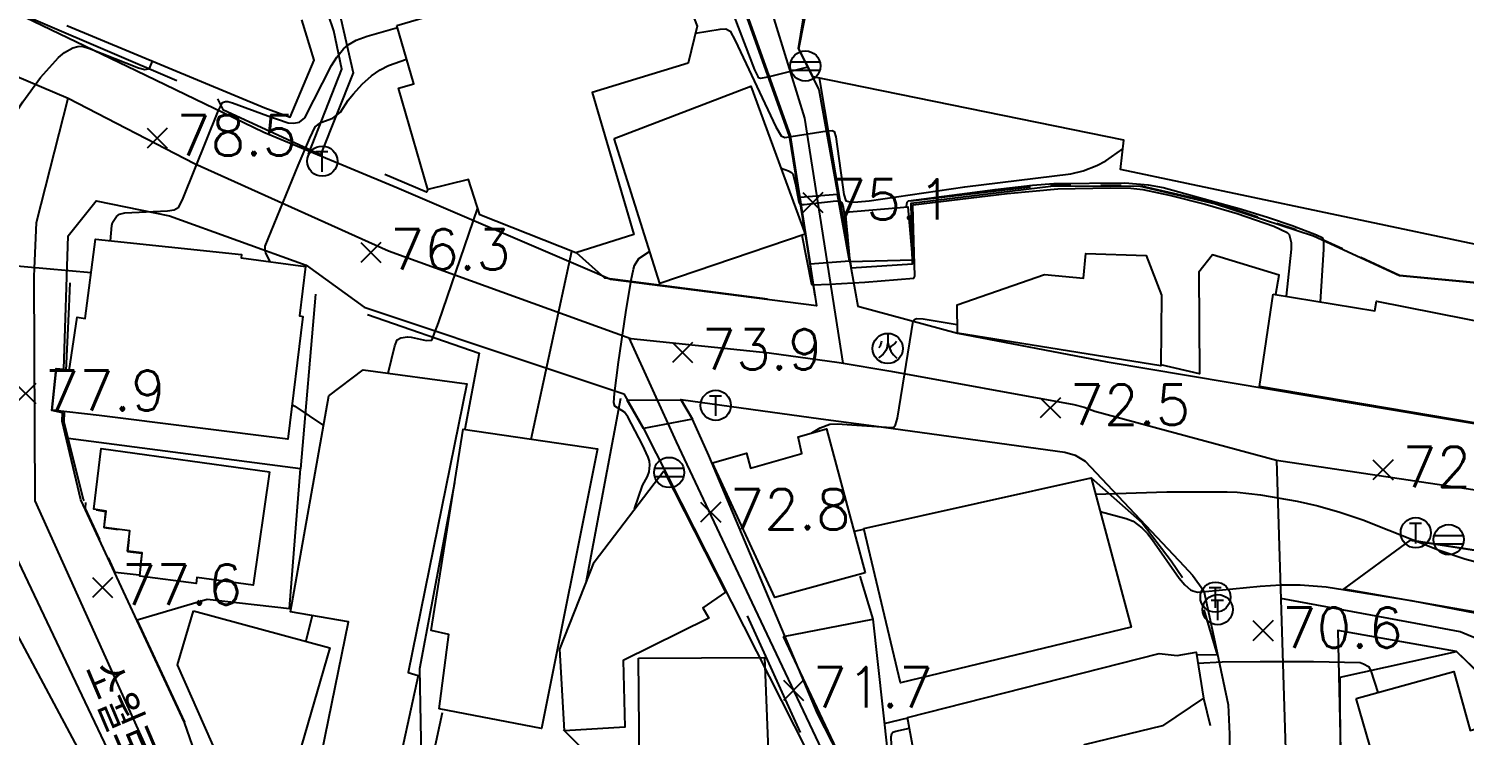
# Model space of a CAD drawing. Extents: x 199116 to 199565, y 548943 to 549516.
# Drawn here: x 199211.4 to 199282.7, y 549143.6 to 549178.6 of the extents above; entities that cross this region are included whole.
import ezdxf
from ezdxf.enums import TextEntityAlignment as Align

# ---------------------------------------------------------------- set-up
doc = ezdxf.new("R2010")
doc.units = 0
doc.header["$MEASUREMENT"] = 0
doc.linetypes.add('ANYANG1', pattern=[11.5, 6, -1, 1, -1.5, 1, -1])
doc.linetypes.add('ANYANG3', pattern=[3, 2, -1])
for name, color, linetype in [('A0013114', 1, 'CONTINUOUS'), ('A0023210', 7, 'CONTINUOUS'), ('B0014111', 7, 'CONTINUOUS'), ('B0014112', 7, 'CONTINUOUS'), ('B0014113', 7, 'CONTINUOUS'), ('B0014116', 7, 'ANYANG3'), ('B0024121', 7, 'CONTINUOUS'), ('B0024126', 7, 'ANYANG1'), ('C0226232', 7, 'CONTINUOUS'), ('C0236241', 7, 'CONTINUOUS'), ('C0256324', 1, 'CONTINUOUS'), ('C0393323', 7, 'CONTINUOUS'), ('C0536117', 7, 'CONTINUOUS'), ('F0017111', 30, 'CONTINUOUS'), ('F0017114', 7, 'CONTINUOUS'), ('F0027132', 7, 'CONTINUOUS'), ('F0027217', 7, 'CONTINUOUS'), ('F0047224', 7, 'CONTINUOUS'), ('F0047226', 1, 'CONTINUOUS'), ('H0049111', 7, 'CONTINUOUS')]:
    doc.layers.add(name, color=color, linetype=linetype)
doc.styles.add('GHS', font='ROMANS', dxfattribs={"bigfont": 'NGSW.shx'})
doc.styles.add('HIST', font='romans.shx', dxfattribs={"bigfont": 'ngsw.shx'})

# ---------------------------------------------------------------- blocks, each defined once
blk = doc.blocks.new('F0027217')
at = {"layer": 'F0027217'}
for points in [[(0.5, 0.5), (-0.5, -0.5)], [(-0.5, 0.5), (0.5, -0.5)]]:
    blk.add_lwpolyline(points, dxfattribs=at)
blk = doc.blocks.new('C0236241')
at = {"layer": 'C0236241'}
blk.add_circle((0, 0), 0.75, dxfattribs=at)
at = {"layer": 'C0236241', "style": 'GHS'}
blk.add_text('T', height=1, dxfattribs=at).set_placement((-0.362, -0.524))
blk = doc.blocks.new('C0226232')
at = {"layer": 'C0226232'}
for points in [[(-0.72, 0.211), (0.72, 0.211)], [(-0.722, -0.202), (0.722, -0.202)]]:
    blk.add_lwpolyline(points, dxfattribs=at)
blk.add_circle((0, 0), 0.75, dxfattribs=at)
blk = doc.blocks.new('C0256324')
at = {"layer": 'C0256324'}
for points in [[(-0.004, 0.68), (0.002, 0.272), (-0.021, 0.123), (-0.053, 0.014), (-0.102, -0.097), (-0.156, -0.195), (-0.228, -0.284), (-0.32, -0.373), (-0.411, -0.436), (-0.466, -0.467)], [(-0.315, 0.37), (-0.322, 0.304), (-0.336, 0.242), (-0.354, 0.185), (-0.382, 0.121), (-0.42, 0.058), (-0.45, 0.025)], [(0.002, 0.272), (0.051, 0.098), (0.105, -0.026), (0.16, -0.135), (0.223, -0.235), (0.292, -0.321), (0.369, -0.407), (0.449, -0.479)], [(0.109, 0.072), (0.184, 0.109), (0.24, 0.148), (0.298, 0.192), (0.347, 0.239), (0.388, 0.291), (0.44, 0.368)]]:
    blk.add_lwpolyline(points, dxfattribs=at)
blk.add_circle((0, 0), 0.75, dxfattribs=at)

msp = doc.modelspace()

# ---------------------------------------------------------------- linework, layer by layer
at = {"layer": 'A0013114', "flags": 128}
for points in [[(199252.11, 549218.99), (199251.93, 549219.18), (199251.61, 549219.28), (199251.42, 549219.07), (199250.414, 549212.056), (199247.826, 549192.847), (199247.251, 549187.626), (199248.23, 549184.63), (199248.925, 549181.776), (199249.82, 549179.05), (199249.58, 549177.63), (199250.61, 549175.59), (199252.54, 549164.85), (199257.49, 549163.5), (199264.93, 549162.09), (199281.19, 549159.36), (199294.05, 549157.2)], [(199246.454, 549180.969), (199249.18, 549173.32), (199250.5, 549164.86), (199242.2, 549165.92), (199240.27, 549166.17), (199239.47, 549166.51), (199229.66, 549170.71), (199223.05, 549173.47), (199216.71, 549176.52), (199209.91, 549179.79)], [(199220.45, 549140.33), (199219.11, 549144.19), (199213.97, 549155.23), (199213.04, 549159.13), (199213.054, 549159.558), (199212.515, 549159.667), (199212.737, 549161.747), (199213.124, 549161.718), (199213.34, 549168.33), (199214.73, 549170.08), (199218.36, 549169.33), (199225.148, 549166.875), (199228.04, 549164.8), (199237.153, 549161.751), (199240.92, 549160.49), (199241.9, 549158.78), (199249.392, 549144.025), (199250.45, 549141.94)], [(199251.63, 549142.49), (199250.544, 549144.626), (199245.15, 549157.44), (199244.34, 549159.23), (199243.75, 549160.22), (199250.71, 549159.26), (199253.35, 549158.9), (199262.83, 549157.6), (199263.34, 549157.45), (199263.84, 549157.15), (199268.76, 549151.95), (199269.17, 549151.49), (199269.73, 549150.72), (199270.32, 549147.95), (199270.94, 549145.06), (199271, 549143.61), (199271.13, 549124.89)], [(199209.433, 549155.13), (199220.158, 549132.603)], [(199293.19, 549151.16), (199279.98, 549153.23), (199276.69, 549150.82), (199288.61, 549148.73)]]:
    msp.add_lwpolyline(points, dxfattribs=at)
msp.add_lwpolyline([(199277.44, 549107.76), (199279.68, 549104.95), (199287.78, 549104.57), (199297.11, 549104.08), (199297.25, 549105.27), (199297.31, 549109.51), (199297.08, 549116.03), (199297.3, 549123.38), (199295.7, 549130.4), (199295.586, 549131.161), (199294.91, 549135.68), (199289.27, 549136.69), (199287.27, 549138.65), (199286.852, 549140.087), (199285.55, 549144.57), (199282.27, 549147.71), (199276.38, 549148.75), (199276.51, 549142.85), (199276.63, 549124.86), (199276.68, 549123.57), (199276.74, 549122.09)], close=True, dxfattribs=at)
at = {"layer": 'A0023210', "flags": 128}
for points in [[(199205.029, 549315.65), (199196.885, 549284.624), (199187.421, 549248.567), (199182.192, 549229.061), (199180.91, 549224.2), (199177.839, 549210.541), (199176.07, 549202.674), (199174.28, 549194.71), (199174.69, 549192.57), (199177, 549190.6), (199185.558, 549186.965), (199204.05, 549179.11), (199213.34, 549175.16), (199219.609, 549171.927), (199229.235, 549167.59), (199241.276, 549163.242), (199248.145, 549162.535), (199251.625, 549162.055), (199254.189, 549161.615), (199263.277, 549159.959), (199263.792, 549159.835), (199264.311, 549159.634), (199273.334, 549157.203), (199293.62, 549154.18)], [(199251.813, 549162.023), (199249.91, 549174.17), (199248.529, 549178.668), (199246.75, 549184.46), (199246.65, 549187.65), (199247.23, 549192.92), (199249.82, 549212.14), (199251.44, 549223.18)], [(199219.092, 549138.791), (199211.701, 549155.18), (199211.648, 549166.314), (199211.664, 549166.713), (199211.76, 549169), (199213.34, 549175.16)], [(199241.182, 549163.276), (199243.52, 549158.11), (199247.29, 549150.14), (199251.04, 549142.21)], [(199273.334, 549157.203), (199273.792, 549142.841), (199273.882, 549124.795), (199273.92, 549123.6), (199273.938, 549122.983), (199273.965, 549122.03), (199274.035, 549114.555), (199274.078, 549109.933), (199273.406, 549103.315), (199272.842, 549094.704), (199271.498, 549073.491), (199270.035, 549050.385)], [(199284.815, 549147.707), (199282.459, 549148.69), (199280.259, 549149.097), (199273.553, 549150.336)]]:
    msp.add_lwpolyline(points, dxfattribs=at)
at = {"layer": 'B0014111', "flags": 128}
for points in [[(199285.35, 549167.46), (199265.6, 549171.62), (199265.75, 549173.08), (199250.33, 549176.23), (199249.62, 549177.61), (199252.54, 549192.45), (199253.273, 549192.31), (199253.43, 549193), (199270.12, 549189.59), (199270.05, 549189.108), (199271.61, 549188.81), (199271.95, 549190.64), (199272.64, 549190.52), (199291.81, 549186.52)], [(199240.45, 549173.16), (199247.24, 549175.77), (199249.94, 549168.42), (199242.71, 549165.97), (199240.45, 549173.16)]]:
    msp.add_lwpolyline(points, dxfattribs=at)
msp.add_lwpolyline([(199273.18, 549165.44), (199278.216, 549164.606), (199278.303, 549165.091), (199284.251, 549163.927), (199286.234, 549163.999), (199289.457, 549163.504), (199289.37, 549162.797), (199294.97, 549161.86), (199294.72, 549160.42), (199295.19, 549160.39), (199294.8, 549157.08), (199272.501, 549160.852)], close=True, dxfattribs=at)
at = {"layer": 'B0014112', "flags": 128}
for points in [[(199229.66, 549178.77), (199236.91, 549180.9), (199237.28, 549180.39), (199243.3, 549182.01), (199244.57, 549178.74), (199244.12, 549176.9), (199239.35, 549175.45), (199241.42, 549168.4), (199238.55, 549167.49), (199233.78, 549169.38), (199233.21, 549171.13), (199231.2, 549170.63), (199229.73, 549175.66), (199230.5, 549175.88), (199229.66, 549178.77)], [(199257.49, 549163.5), (199257.48, 549164.91), (199261.82, 549166.41), (199263.76, 549166.24), (199263.87, 549167.46), (199266.87, 549167.36), (199267.63, 549165.39), (199267.6, 549161.88), (199257.49, 549163.5)], [(199227.98, 549161.69), (199233.13, 549160.99), (199230.22, 549146.67), (199230.72, 549146.52), (199229.54, 549141.13), (199225.77, 549141.89), (199227.26, 549149.18), (199224.38, 549149.68), (199226.28, 549160.39), (199227.98, 549161.69)], [(199242.91, 549156.68), (199245.98, 549150.65), (199244.85, 549149.87), (199245.15, 549149.36), (199240.9, 549147.26), (199240.98, 549143.95), (199237.98, 549143.77), (199237.75, 549147.83), (199239.45, 549152.14), (199242.91, 549156.68)], [(199252.84, 549153.81), (199264.13, 549156.33), (199266.12, 549148.91), (199254.66, 549146.16), (199252.84, 549153.81)], [(199219.56, 549149.73), (199226.32, 549147.89), (199224.15, 549140.37), (199221.47, 549140.91), (199218.77, 549147.04), (199219.56, 549149.73)], [(199248.85, 549148.45), (199253.29, 549149.32), (199254.02, 549142.71), (199251.77, 549142.28), (199248.85, 549148.45)], [(199241.65, 549147.38), (199247.91, 549147.41), (199248.09, 549142.8), (199246.85, 549142.78), (199246.88, 549141.1), (199246.07, 549140.39), (199241.72, 549140.31), (199241.65, 549147.38)], [(199255.02, 549144.43), (199267.51, 549147.61), (199268.4, 549147.51), (199269.35, 549147.68), (199269.72, 549145.39), (199267.67, 549144.02), (199263.79, 549143.08), (199263.81, 549142.76), (199262.68, 549141.55), (199260.52, 549141.31), (199260.62, 549140.14), (199257.36, 549139.51), (199255.58, 549141.35), (199255.02, 549144.43)], [(199277.29, 549145.38), (199282.15, 549146.72), (199282.96, 549143.79), (199285.55, 549144.57), (199287.39, 549138.26), (199278.35, 549135.74), (199276.72, 549142.09), (199278.14, 549142.46), (199277.29, 549145.38)]]:
    msp.add_lwpolyline(points, dxfattribs=at)
for points in [[(199214.867, 549159.417), (199212.539, 549159.677), (199212.76, 549161.727), (199213.386, 549161.636), (199213.772, 549164.293), (199214.174, 549164.24), (199214.693, 549168.168), (199221.94, 549167.401), (199221.925, 549167.248), (199225.12, 549166.82), (199224.828, 549164.361), (199224.984, 549164.34), (199224.234, 549158.237)], [(199231.756, 549144.86), (199232.231, 549148.555), (199231.362, 549148.746), (199232.947, 549158.744), (199239.627, 549157.759), (199236.832, 549143.889)], [(199252.916, 549151.608), (199248.426, 549150.384), (199245.339, 549157.075), (199247.013, 549157.548), (199247.221, 549156.808), (199249.772, 549157.527), (199249.589, 549158.367), (199250.992, 549158.751)], [(199223.328, 549156.62), (199222.524, 549150.996), (199219.729, 549151.387), (199219.696, 549151.082), (199216.891, 549151.447), (199217.008, 549152.604), (199216.287, 549152.684), (199216.402, 549153.701), (199215.122, 549153.862), (199215.212, 549154.673), (199214.602, 549154.768), (199214.967, 549157.78)]]:
    msp.add_lwpolyline(points, close=True, dxfattribs=at)
at = {"layer": 'B0014113', "flags": 128}
msp.add_lwpolyline([(199213.27, 549178.77), (199223.1, 549174.68), (199224.352, 549174.225), (199225.549, 549177.057), (199224.932, 549179.062)], dxfattribs=at)
msp.add_lwpolyline([(199221.051, 549129.339), (199213.36, 549124.862), (199208.05, 549133.866), (199208.316, 549133.993), (199205.106, 549139.372), (199204.237, 549138.909), (199201.533, 549143.521), (199203.665, 549144.783), (199207.332, 549144.293), (199207.609, 549146.827), (199200.182, 549147.894), (199197.675, 549143.891), (199181.927, 549152.995), (199184.205, 549157.497), (199186.845, 549156.713), (199208.244, 549153.274)], close=True, dxfattribs=at)
at = {"layer": 'B0014116', "flags": 128}
msp.add_lwpolyline([(199216.856, 549151.488), (199215.673, 549151.63), (199214.189, 549154.812), (199214.216, 549155.169), (199214.643, 549155.132), (199214.59, 549154.764), (199215.184, 549154.657), (199215.097, 549153.854), (199216.383, 549153.689), (199216.275, 549152.668), (199216.995, 549152.591)], close=True, dxfattribs=at)
at = {"layer": 'B0024121', "flags": 128}
for points in [[(199218.73, 549176.02), (199208.61, 549180.37), (199192.5, 549187.49), (199183.93, 549191.26), (199180.67, 549192.74), (199180.05, 549193.35), (199179.61, 549193.88), (199179.01, 549194.85), (199177.87, 549197.75), (199178.07, 549198.79), (199183.19, 549221.4)], [(199245.22, 549184.28), (199249.14, 549173.28), (199249.919, 549168.478)], [(199226.651, 549180.067), (199227.49, 549176.43), (199225.87, 549172.36), (199221.05, 549174.58), (199220.77, 549175.13)], [(199231.2, 549170.63), (199231.12, 549170.51), (199229.06, 549171.38)], [(199249.931, 549168.417), (199250.413, 549165.338)], [(199248.07, 549165.19), (199239.99, 549166.24), (199238.573, 549167.497)], [(199273.3, 549165.44), (199273.47, 549166.38), (199270.16, 549167.4), (199269.49, 549166.53), (199269.52, 549161.49), (199267.601, 549161.94)], [(199213.24, 549161.658), (199213.375, 549164.809), (199213.426, 549166.004)], [(199225.62, 549165.44), (199224.87, 549156.78), (199213.33, 549158.28)], [(199228.2, 549164.43), (199233.74, 549162.51), (199233.026, 549158.733)], [(199240.77, 549160.26), (199239.044, 549151.11)], [(199214.124, 549155.185), (199214.1, 549155.24), (199213.13, 549159.09), (199213.152, 549159.609)], [(199219.132, 549144.199), (199216.757, 549149.277), (199220.23, 549150.3), (199224.33, 549149.84), (199224.87, 549156.78)], [(199264.13, 549156.33), (199266.66, 549154.09), (199268.11, 549152.2), (199268.67, 549151.38)], [(199232.525, 549156.084), (199230.78, 549146.85), (199230.88, 549141.56), (199230.22, 549138.91), (199224.34, 549140.69), (199223.7, 549138.91), (199220.6, 549139.94)], [(199252.383, 549153.686), (199252.847, 549153.779)], [(199252.654, 549151.446), (199253.29, 549149.32)], [(199247.05, 549149.48), (199249.69, 549143.68)], [(199269.73, 549149.77), (199270.395, 549147.536), (199269.38, 549147.52)], [(199276.67, 549129.31), (199276.52, 549142.26), (199276.494, 549146.441), (199282.27, 549147.71), (199285.51, 549144.56)], [(199269.72, 549145.39), (199270.05, 549144.04)], [(199253.862, 549144.14), (199255.023, 549144.411)], [(199237.91, 549143.83), (199241.31, 549140.45), (199242.74, 549137.75)]]:
    msp.add_lwpolyline(points, dxfattribs=at)
at = {"layer": 'B0024126', "flags": 128}
msp.add_lwpolyline([(199255.17, 549170.07), (199262.14, 549170.89), (199266.51, 549170.85), (199270.37, 549169.95), (199275.23, 549168.35), (199279.45, 549166.39), (199285.86, 549165.78), (199291.7, 549165.26), (199295.08, 549164.55)], dxfattribs=at)
at = {"layer": 'C0393323', "flags": 128}
msp.add_lwpolyline([(199251.54, 549170.38), (199249.66, 549170.23), (199250.18, 549166.94), (199252.13, 549167.1)], close=True, dxfattribs=at)
msp.add_lwpolyline([(199244.34, 549159.23), (199241.9, 549158.78), (199241.1, 549160.18), (199243.77, 549160.19), (199244.34, 549159.23)], dxfattribs=at)
at = {"layer": 'C0536117', "flags": 128}
msp.add_lwpolyline([(199252.175, 549167.052), (199251.939, 549169.509), (199255.033, 549169.773), (199255.259, 549167.128)], close=True, dxfattribs=at)
at = {"layer": 'F0017111', "flags": 128}
for points, elevation in [([(199244.061, 549180.05), (199245.47, 549180.28), (199245.78, 549180.29), (199245.92, 549180.23), (199246.04, 549180.1), (199246.17, 549179.82), (199247.41, 549176.58), (199247.58, 549176.24), (199247.62, 549176.2), (199247.72, 549176.16), (199248.09, 549176.22), (199250.078, 549176.72)], 77), ([(199215.443, 549168.089), (199215.5, 549168.85), (199215.54, 549169), (199215.74, 549169.3), (199215.88, 549169.41), (199216.15, 549169.48), (199218.27, 549169.58), (199218.6, 549169.63), (199218.83, 549169.76), (199219.04, 549170.2), (199220.79, 549174.52), (199220.99, 549174.95), (199221.14, 549175.01), (199221.27, 549175.01), (199221.49, 549174.94), (199223.25, 549174.29), (199224.26, 549173.95), (199224.52, 549173.93), (199224.82, 549173.97), (199225.08, 549174.19), (199226.41, 549176.79), (199226.67, 549177.2), (199227, 549177.61), (199227.24, 549177.81), (199227.64, 549178.04), (199228.18, 549178.25), (199229.686, 549178.679)], 78), ([(199244.485, 549178.391), (199245.71, 549178.6), (199245.99, 549178.61), (199246.2, 549178.49), (199246.46, 549178.03), (199248.48, 549173.75), (199248.74, 549173.3), (199248.92, 549173.21), (199251.03, 549173.55), (199251.28, 549173.56), (199251.38, 549173.52), (199251.45, 549173.25), (199251.86, 549170.38), (199251.95, 549170.08), (199252.02, 549170.05), (199252.21, 549170.01), (199252.54, 549170.02), (199253.11, 549170.08), (199257.86, 549170.77), (199263.13, 549171.42), (199263.74, 549171.56), (199264.41, 549171.82), (199264.86, 549172.06), (199265.706, 549172.647)], 76), ([(199207.943, 549172.959), (199208.2, 549172.86), (199208.34, 549172.74), (199208.93, 549171.89), (199208.98, 549171.85), (199209.03, 549171.88), (199211.08, 549174.98), (199211.96, 549176.19), (199212.85, 549177.18), (199213.15, 549177.44), (199213.57, 549177.67), (199213.81, 549177.73), (199214.03, 549177.74), (199214.39, 549177.64), (199216.83, 549176.68), (199217.14, 549176.59), (199217.32, 549176.62), (199217.41, 549176.73), (199217.521, 549177.001)], 79), ([(199223.37, 549167.054), (199223.15, 549167.48), (199223.11, 549167.68), (199223.12, 549167.83), (199224.75, 549171.83), (199225.33, 549173.19), (199225.6, 549173.74), (199225.88, 549173.96), (199226.47, 549174.18), (199226.86, 549174.48), (199227.24, 549175.07), (199227.5, 549175.39), (199227.93, 549175.86), (199228.39, 549176.27), (199228.82, 549176.57), (199229.24, 549176.79), (199230.14, 549177.11)], 77), ([(199249.768, 549168.362), (199250.24, 549165.94), (199250.31, 549165.91), (199251.16, 549165.93), (199252.9, 549166.04), (199255.33, 549166.23), (199255.38, 549166.33), (199255.28, 549169.83), (199255.3, 549169.87), (199259.97, 549170.43), (199262.48, 549170.67), (199265.08, 549170.71), (199266.1, 549170.7), (199266.7, 549170.64), (199268.02, 549170.35), (199269.8, 549169.9), (199271.38, 549169.44), (199273.21, 549168.82), (199273.87, 549168.5), (199273.97, 549168.4), (199274.07, 549168), (199274.07, 549167.68), (199273.82, 549165.334)], 74), ([(199229.23, 549161.52), (199229.56, 549162.87), (199229.67, 549163.17), (199229.86, 549163.28), (199230.19, 549163.33), (199230.36, 549163.31), (199231.11, 549163.14), (199231.39, 549163.16), (199231.73, 549164.02), (199233.67, 549169.719)], 76), ([(199202.782, 549166.371), (199203.66, 549167.13), (199203.85, 549167.24), (199203.93, 549167.2), (199206.95, 549163.88), (199207.33, 549163.54), (199207.69, 549163.45), (199207.92, 549163.47), (199208.14, 549163.55), (199208.29, 549163.68), (199208.57, 549164.31), (199209.3, 549166.53), (199209.44, 549166.8), (199209.56, 549166.88), (199209.73, 549166.92), (199210.04, 549166.91), (199214.474, 549166.513)], 78), ([(199241.45, 549154.78), (199241.85, 549155.95), (199242.11, 549156.4), (199242.19, 549156.62), (199242.22, 549156.95), (199242.2, 549157.15), (199242.14, 549157.35), (199241.86, 549157.97), (199241.13, 549159.35), (199240.96, 549159.59), (199240.48, 549159.89), (199240.43, 549160.07), (199240.46, 549160.51), (199240.66, 549162.06), (199241.02, 549164.53), (199241.29, 549166.14), (199241.41, 549166.68), (199241.46, 549166.86), (199241.67, 549167.21), (199242.21, 549167.55)], 74), ([(199250.268, 549158.553), (199250.68, 549158.8), (199251.16, 549158.99), (199251.52, 549159), (199254.22, 549158.82), (199254.33, 549158.84), (199254.42, 549158.96), (199254.51, 549159.29), (199255.3, 549164.1), (199255.36, 549164.19), (199255.46, 549164.23), (199255.8, 549164.22), (199257.487, 549163.941)], 73), ([(199224.445, 549159.96), (199224.584, 549159.886), (199226.02, 549158.922)], 77), ([(199264.35, 549155.52), (199267.89, 549155.63), (199270.89, 549155.63), (199271.38, 549155.62), (199272.55, 549155.48), (199274.37, 549155.16), (199275.39, 549154.93), (199276.48, 549154.63), (199277.63, 549154.24), (199281.41, 549152.74), (199282.69, 549152.31), (199284.59, 549151.79), (199289.958, 549150.491)], 72), ([(199264.58, 549154.66), (199265.87, 549154.3), (199266.22, 549154.17), (199266.65, 549153.85), (199266.93, 549153.57), (199267.17, 549153.27), (199268.51, 549151.35), (199268.78, 549151.02), (199269.07, 549150.76), (199269.19, 549150.72), (199269.42, 549150.66), (199269.81, 549150.68), (199272.52, 549150.95), (199273.56, 549151.01), (199274.52, 549151.02), (199275.8, 549150.92), (199280.03, 549150.24), (199283.27, 549149.61), (199285.95, 549148.96), (199286.79, 549148.72), (199289.24, 549147.93)], 71), ([(199225.443, 549149.495), (199225.136, 549148.212)], 77)]:
    msp.add_lwpolyline(points, dxfattribs=dict(at, elevation=elevation))
at = {"layer": 'F0017114', "flags": 128}
for points, elevation in [([(199248.74, 549171.69), (199249.11, 549171.56), (199249.26, 549171.48), (199249.32, 549171.41), (199249.46, 549170.9), (199249.62, 549170.03), (199249.66, 549169.91), (199249.72, 549169.89), (199249.89, 549169.89), (199251.47, 549170.08), (199251.66, 549170.05), (199251.75, 549169.98), (199251.82, 549169.76), (199252.038, 549168.344)], 75), ([(199254.96, 549169.767), (199254.96, 549169.79), (199255, 549170.01), (199255.06, 549170.08), (199259.36, 549170.64), (199261.23, 549170.85), (199262.28, 549170.93), (199265.81, 549170.96), (199266.96, 549170.87), (199267.71, 549170.73), (199271.6, 549169.66), (199272.95, 549169.25), (199274.11, 549168.85), (199275.33, 549168.38), (199275.6, 549168.25), (199275.67, 549168.1), (199275.67, 549167.65), (199275.51, 549165.054)], 75), ([(199236.332, 549158.245), (199238.35, 549167.569)], 75), ([(199269.44, 549147.13), (199270.64, 549147.19), (199272.52, 549147.21), (199275.18, 549147.21), (199277.5, 549147.16), (199277.66, 549147.1), (199277.91, 549146.96), (199278.02, 549146.75), (199278.37, 549145.68)], 70), ([(199230.72, 549139.09), (199231.929, 549144.685)], 75), ([(199250.51, 549140.24), (199250.46, 549140.61), (199250.47, 549140.85), (199250.5, 549141.03), (199250.59, 549141.15), (199252.09, 549141.53), (199253.62, 549141.87), (199254.12, 549142.01), (199254.2, 549142.07), (199254.26, 549142.24), (199254.21, 549143.47), (199254.24, 549143.63), (199254.29, 549143.7), (199254.44, 549143.76), (199255.11, 549143.91)], 70)]:
    msp.add_lwpolyline(points, dxfattribs=dict(at, elevation=elevation))
at = {"layer": 'F0047224', "flags": 128}
for points in [[(199225.26, 549172.39), (199226.92, 549176.6), (199226.52, 549178.51), (199226.24, 549179.33), (199244.01, 549183.87)], [(199250.63, 549176.17), (199252.21, 549166.74), (199255.27, 549166.94), (199255.19, 549169.96), (199262.13, 549170.8), (199266.5, 549170.82), (199270.31, 549169.92), (199275.18, 549168.34), (199279.44, 549166.36), (199291.67, 549165.21), (199295.03, 549164.5), (199294.79, 549162.49), (199296.68, 549161.66), (199298.16, 549160.73), (199299.06, 549159.54), (199299.77, 549157.9), (199300.37, 549156.06)]]:
    msp.add_lwpolyline(points, dxfattribs=at)
at = {"layer": 'F0047226', "flags": 128}
msp.add_lwpolyline([(199279.98, 549153.23), (199289.53, 549151.74), (199288.61, 549148.73), (199288.13, 549146.95)], dxfattribs=at)

# ---------------------------------------------------------------- block references
at = {"layer": 'C0226232'}
for p in [(199249.943, 549176.764), (199243.179, 549156.593), (199281.89, 549153.26)]:
    msp.add_blockref('C0226232', p, dxfattribs=at)
at = {"layer": 'C0236241'}
for p in [(199225.953, 549172.041), (199245.493, 549159.921), (199280.256, 549153.599), (199270.308, 549150.404), (199270.421, 549149.786)]:
    msp.add_blockref('C0236241', p, dxfattribs=at)
at = {"layer": 'C0256324'}
msp.add_blockref('C0256324', (199254.034, 549162.746), dxfattribs=at)
at = {"layer": 'F0027217'}
for p in [(199217.75, 549173.18, 78.45), (199250.31, 549169.99, 75.07), (199228.36, 549167.51, 76.32), (199243.84, 549162.55, 73.93), (199211.22, 549160.51, 77.91), (199262.11, 549159.8, 72.53), (199278.63, 549156.72, 72.36), (199245.24, 549154.62, 72.77), (199215.04, 549150.88, 77.61), (199272.67, 549148.74, 70.6), (199249.35, 549145.78, 71.72)]:
    msp.add_blockref('F0027217', p, dxfattribs=at)

# ---------------------------------------------------------------- texts
at = {"layer": 'F0027132', "style": 'HIST'}
for s, p in [('78.5', (199218.7, 549172.33)), ('75.1', (199251.26, 549169.14)), ('76.3', (199229.31, 549166.66)), ('73.9', (199244.79, 549161.7)), ('77.9', (199212.17, 549159.66)), ('72.5', (199263.06, 549158.95)), ('72.4', (199279.58, 549155.87)), ('72.8', (199246.19, 549153.77)), ('77.6', (199215.99, 549150.03)), ('70.6', (199273.62, 549147.89)), ('71.7', (199250.3, 549144.93))]:
    msp.add_text(s, height=2, dxfattribs=at).set_placement(p)
at = {"layer": 'H0049111', "style": 'HIST'}
msp.add_text('소월로40길', height=2, rotation=293, dxfattribs=at).set_placement((199218.007, 549137.146), align=Align.RIGHT)

doc.saveas('drawing.dxf')
